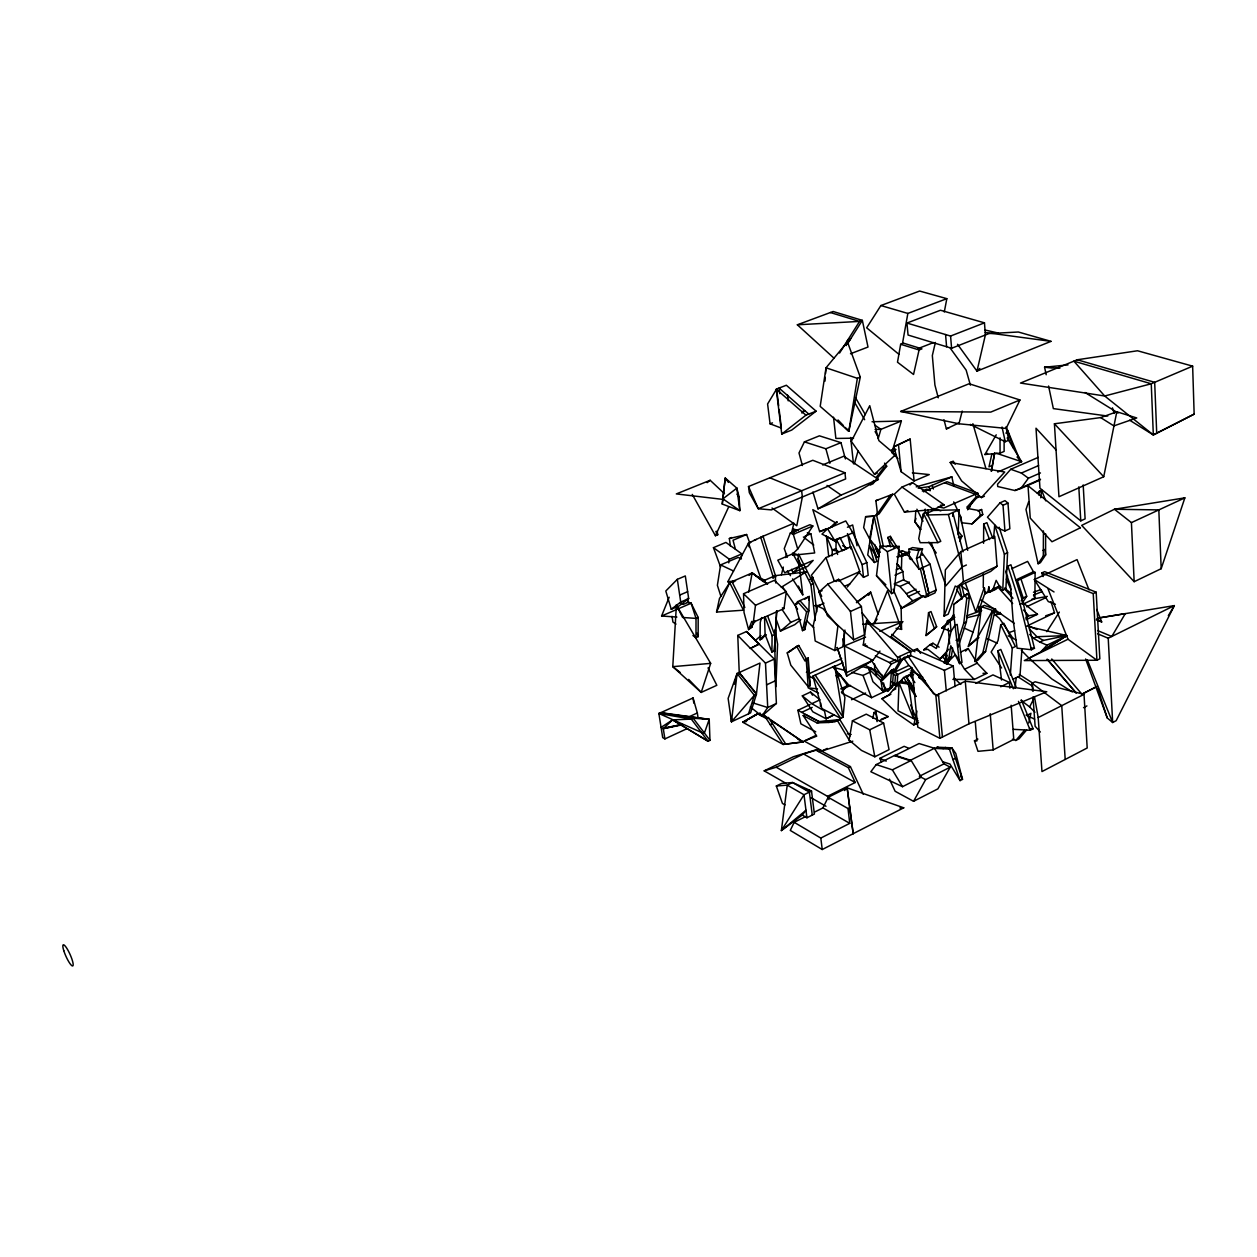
<?xml version="1.0" encoding="UTF-8"?>
<svg xmlns="http://www.w3.org/2000/svg" width="1257" height="1257" viewBox="0 0 1257 1257"><rect width="100%" height="100%" fill="white"/><g stroke="black" fill="none" stroke-linecap="round" stroke-linejoin="round"><path stroke-width="1.5" d="M687.485 602.229L691.146 603.234L698.185 617.454L698.138 636.655L695.985 637.598L696.017 618.397L691.146 603.234L687.532 601.977M983.367 574.103L983.273 587.569L984.561 588.103L985.017 593.744L995.198 589.014M983.571 543.323L983.697 524.075L986.886 522.661L992.716 538.153M1022.601 604.366L1034.888 598.568L1035.108 572.406L1033.458 571.746L1027.629 561.408L1011.696 568.745M774.359 650.922L776.685 610.745L774.359 650.922L771.908 652.037L772.097 635.712L765.104 616.967M756.305 693.518L739.163 672.542L756.415 694.32L754.341 695.278L731.464 721.801L728.133 698.389L737.089 673.485L759.982 663.067L756.415 694.32L750.602 712.86L731.464 721.801L731.527 717.967M978.92 606.518L978.842 610.399L975.699 611.876L965.376 583.075M1028.666 501.716L1025.995 509.494L1038.109 563.749L1043.31 556.034L1043.42 530.925M1038.109 563.749L1040.387 562.696L1045.604 554.966L1045.62 533.769M944.07 616.087L945.343 569.924L960.867 551.603L994.758 536.362L997.052 566.263L990.61 571.464L957.096 586.846L955.241 586.061L944.07 616.087L948.187 614.17L958.761 585.919M953.45 618.805L953.859 604.334L967.434 593.587L969.398 597.342L966.366 621.932L958.18 646.962M925.089 513.029L925.199 509.132M927.807 515.684L927.98 509.855M952.68 516.407L952.822 512.557L963.019 551.902M958.133 534.822L959.091 509.823L933.385 510.452L927.179 513.155M775.6 629.946L774.752 651.44L774.375 650.482M836.282 539.394L842.237 550.723L845.992 549.089L840.037 537.776L836.282 539.394L835.936 547.361L837.602 554.478M985.017 593.744L987.923 591.403L988.898 586.658L989.353 592.298L993.124 588.952L996.157 580.357L1001.31 589.564L1002.756 590.162L1004.39 554.164L994.696 525.017L993.58 538.53M1002.756 590.162L1005.914 588.685L1007.564 552.703L999.111 527.217M820.428 706.481L820.601 702.914M832.008 555.924L832.338 550.11L826.399 536.268L836.109 541.908M688.663 679.409L701.202 692.418L710.661 663.366L676.392 605.12L672.778 666.666L701.202 692.418L716.836 685.301L708.037 667.876M887.489 691.366L890.192 688.129L891.464 670.248L893.633 669.227L892.344 687.092L887.489 691.366L880.953 680.634L868.713 668.85L870.85 667.844L883.105 679.613L893.633 669.227M1010.345 674.993L1012.278 648.046L1000.745 624.76L1003.856 623.283L1015.373 646.538L1012.278 648.046M915.803 510.813L914.986 521.891L920.313 529.668M1021.972 648.911L1019.977 675.826L1013.283 679.11M825.001 381.138L825.283 377.32M825.582 373.518L826.022 367.798L847.469 341.904L860.291 377.163L848.821 431.245L820.192 406.388L826.022 367.798L857.353 378.31L860.291 377.163M911.152 676.156L911.828 667.781L908.858 665.487L892.501 673.249L895.471 675.559L894.843 683.949L896.948 686.762M922.512 518.575L922.795 515.071M991.254 471.234L994.696 452.661L991.537 471.265M852.419 720.811L849.103 740.106L861.501 750.445L874.809 756.793L889.06 749.643L883.608 723.058L866.246 714.149L852.419 720.811L869.734 729.798L874.809 756.793M995.245 609.441L985.614 651.503L977.852 660.224L975.071 661.575L981.434 606.722L984.262 605.403L995.638 609.174L993.376 612.803M926.048 635.492L928.546 612.678L930.997 611.546L936.638 626.74L926.048 635.492L936.638 626.74M1038.863 495.022L1039.288 491.22L1041.613 490.183L1045.73 500.836M722.256 504.057L725.242 478.021L736.838 488.14L739.132 497.143L739.839 510.656L722.256 504.057L725.242 478.021L728.447 482.437M899.179 546.402L893.931 592.566L891.637 593.603L876.49 575.737L880.073 546.198L899.179 546.402L887.363 551.619L880.073 546.198M1014.996 688.27L1016.222 677.617M1040.749 497.788L1041.613 490.183L1039.665 492.288M731.464 721.801L737.089 673.485L754.341 695.278L748.543 713.819M916.919 711.069L913.808 725.022M957.944 641.023L963.773 623.142L966.774 598.568L964.826 594.797M753.336 622.184L755.488 605.261L743.547 593.744L774.343 580.341L786.332 591.686L783.991 608.577L753.336 622.184L751.765 621.398L748.591 629.647L744.018 612.473L743.547 593.744M834.774 650.529L837.885 626.222L823.131 608.687L817.569 606.078L813.31 625.295L815.196 641.007L834.774 650.529L842.74 646.868L844.94 630.04M804.81 629.616L808.895 610.823L809.288 596.447L797.598 601.632L795.241 604.68L802.516 630.653L804.81 629.616L805.8 622.246M808.785 600.123L809.288 596.447L804.873 599.149M866.607 620.989L863.26 645.03L898.001 661.575L910.854 655.51L910.445 651.393L866.607 620.989L897.592 657.442L898.001 661.575M952.649 648.078L951.329 656.72L947.149 663.916M741.441 558.925L738.173 557.432L720.591 564.912L717.386 585.338L720.889 596.305M728.761 562.885L729.343 559.239L741.85 553.913L725.918 542.411L713.442 547.659L720.622 567.033M844.94 427.333L848.821 431.245L857.353 378.31M1028.745 723.011L1030.96 713.206M741.253 557.558L741.85 553.913M1000.745 624.76L998.027 640.661L991.144 652.037L1001.593 668.001M900.656 344.277L897.498 362.205L913.54 374.476L919.071 349.98L921.947 348.865L903.516 343.161L900.656 344.277L919.071 349.98M748.748 592.031L752.142 572.941L767.65 584.002M902.385 344.025L907.853 313.433L946.835 298.663L944.29 311.972M878.407 499.61L875.909 500.663C877.527 516.517 879.994 515.826 865.617 516.674L863.653 527.579L869.593 538.813L876.883 557.401L879.35 556.317L874.699 544.501M979.549 606.55L978.842 610.399L985.394 591.906M923.486 513.5L918.741 538.64L920.203 542.694L937.879 542.615L940.786 541.327L926.393 512.243L923.486 513.5L937.879 542.615M875.909 500.663L892.831 494.205L879.052 513.956L873.945 516.218L867.723 554.95L874.416 562.492L876.867 561.408L873.426 549.482M865.617 516.674L873.945 516.218L869.593 538.813L880.199 552.357M1103.725 476.733L1116.813 411.777L1136.752 417.968L1113.859 425.887L1100.645 417.591L1054.419 423.782L1058.96 496.735L1103.725 476.733L1054.419 423.782M872.829 718.313L873.992 712.546L875.94 711.603L877.355 720.512M944.243 663.303L950.983 631.611L954.739 625.546L957.174 624.399L961.982 662.455L959.578 663.617L950.779 645.752L948.909 657.867L945.578 663.633M716.553 612.065L729.688 582.62L743.453 610.195L716.553 612.065L719.475 598.473L729.688 582.62L752.142 572.941L767.257 583.798M877.04 721.628L875.94 711.603M802.516 630.653L806.585 611.845L797.598 601.632M991.93 453.856L988.992 466.803L991.757 465.624M975.071 661.575L982.817 652.839L992.794 610.509L981.434 606.722L968.314 646.302L978.952 637.582M935.381 342.438L932.333 355.574L934.909 385.003L938.256 397.809M734.497 684.264L737.089 673.485M781.477 574.7L783.315 567.064M785.609 557.542L786.536 553.724M791.596 532.748L793.89 523.226L760.705 537.242L773.495 577.906M945.39 662.69L947.275 655.117M958.981 423.782L1006.134 428.401L1019.946 399.977L969.116 383.746L900.656 411.463L958.981 423.782L962.202 411.055M917.531 718.501L916.133 723.828M915.96 518.34L914.986 521.891L920.925 529.386M854.383 463.786L858.044 450.996M748.591 629.647L751.922 627.149L753.87 620.471M878.187 438.63L880.906 429.344L901.363 421.016L891.842 452.52L897.954 458.585M761.663 617.533L760.249 622.309L760.061 639.829L766.314 634.738M928.923 593.351L922.842 567.693L919.181 569.342L916.51 558.344L918.836 550.519L922.528 548.885L920.171 556.71L928.923 593.351L927.635 596.289M1161.185 568.698L1184.864 497.851L1114.44 509.258L1081.696 525.379L1134.16 581.692L1161.185 568.698L1158.828 509.902L1114.44 509.258L1131.426 522.613L1134.16 581.692M1081.931 694.178L1097.251 686.353L1081.931 694.178L1051.748 658.982M680.226 725.226L663.272 728.667L661.072 727.379L672.605 719.884L708.084 741.237L709.969 740.357L709.215 719.35L693.188 718.234L691.303 719.114L658.872 713.473L660.726 712.625L709.215 719.35L704.721 732.171L702.836 733.051L658.872 713.473L662.706 737.623L664.906 738.912L686.982 728.683M975.699 611.876L984.184 587.82M1007.595 576.083L1006.433 579.336L1011.021 589.643M791.643 569.311L792.884 572.768L807.764 566.279L813.185 560.386L784.729 572.752L777.8 560.213L792.884 553.724L797.724 549.042L812.855 525.992L809.885 524.735L790.339 533.031L784.258 548.602L787.338 557.228M1007.894 566.153L1005.71 571.699L1010.581 586.375L1013.001 618.9L1017.117 648.172L1031.478 649.743L1034.464 648.298L1023.135 602.92L1010.927 564.754L1007.894 566.153L1020.134 604.334L1031.478 649.743M676.894 617.061L661.591 616.009L669.164 597.248M954.896 617.25L947.558 620.691L936.308 648.502L930.164 644.574L923.706 649.838L927.902 649.35L940.063 658.857L946.6 653.404M959.688 541.358L961.951 536.048L957.583 530.407M925.215 597.405L926.488 594.451L920.313 568.62L930.07 564.22L936.198 590.02L934.909 592.958L925.215 597.405L920.595 595.378L907.821 581.944L903.72 580.168L902.84 571.259L897.152 563.827M692.261 494.394L715.422 535.718L728.761 506.697M806.02 816.374L794.188 822.314L790.276 830.421L822.235 849.528L903.736 807.811L847.155 787.825L828.19 797.284L822.926 807.905L814.473 812.148M845.411 458.931L840.964 442.653L819.407 435.833L804.417 441.867L798.996 452.976L802.406 465.546M1034.967 712.263L1029.64 706.921L1033.961 698.389M733.648 582.4L727.819 581.74L748.528 543.04L763.046 536.252L775.82 576.9M806.161 658.888L804.983 661.025L796.687 646.397L787.243 652.917L790.826 665.204L808.157 686.668L810.168 685.725L808.204 657.945L806.161 658.888L808.157 686.668M889.485 779.151L895.125 791.266L913.556 801.306L925.639 779.623L950.245 767.147L943.944 763.879L934.438 748.276L919.087 743.547L894.607 755.708L909.848 760.579L934.438 748.276M950.245 767.147L937.895 788.862L913.556 801.306M1004.107 439.934L1004.123 451.42L1000.069 453.164L984.907 454.515L996.22 434.812M1005.977 433.209L1007.611 430.397L1013.189 447.822M945.924 662.91L948.909 657.867L951.329 656.72L946.757 664.356M871.29 660.271L883.09 677.712L891.197 664.12L903.045 658.527L904.207 659.548M1168.334 615.663L1174.337 605.607L1098.838 617.973L1125.282 613.636L1111.785 636.482L1097.581 630.558M816.092 411.165L805.941 415.187L776.26 389.151L781.744 434.042L791.721 430.067L816.092 411.165L786.348 385.255L776.622 389.01L767.603 403.968L770.07 423.813L781.383 428.087M893.413 671.741L900.688 659.642M903.045 658.527L894.843 672.134L897.812 674.443L897.184 682.834L897.859 682.41M967.623 509.808L972.871 501.26M839.582 353.044L859.552 321.415L862.349 320.362L868.006 347.042L850.486 353.767M847.469 343.884L862.349 320.362L833.155 311.5L797.347 324.793L834.067 358.245M946.835 298.663L919.621 291.043L880.89 305.545L866.67 327.81L898.881 354.285M868.603 595.362L870.661 592.141L878.203 614.28M1046.814 631.658L1059.352 612.08M1021.218 600.909L1023.167 597.939L1026.702 596.274L1020.967 578.99M1022.789 602.213L1026.702 596.274M811.205 580.938L813.358 577.701M877.072 619.135L873.851 623.833L887.505 590.649L901.568 629.411L896.021 628.296M1038.203 457.391L1010.754 469.285L997.539 484.196L997.728 486.538L1014.918 490.529L1020.888 488.486L1028.415 478.21L1040.466 472.946M876.239 764.57L870.834 771.735L902.51 786.693L921.271 777.187L911.152 760.454L894.937 755.284L876.239 764.57L892.36 769.85L902.51 786.693M879.979 651.079L872.798 660.349L846.699 676.125L837.162 647.481M890.742 637.173L902.715 621.728L862.711 624.258M873.756 480.535L870.315 484.935L872.955 483.819L886.704 466.206L884.535 463.126M876.035 477.597L884.032 467.321L886.704 466.206M802.265 815.039L805.973 810.278L781.367 830.594L787.228 785.122L792.57 782.514L811.519 791.03L814.395 814.017L806.931 817.773L802.265 815.039L781.367 830.594L803.993 794.754L811.519 791.03L805.91 789.6M847.297 587.05L859.804 571.558L851.036 546.669L825.975 557.589L811.378 575.235L821.717 596.305M749.203 628.861L755.253 621.257M914.892 682.63L909.675 674.648L903.579 677.539L889.17 694.728L881.974 698.782L896.712 713.175L913.729 725.006L918.568 722.586M907.271 677.492L909.675 674.648M1012.435 739.163L1015.797 740.467L1024.502 730.286M1026.576 730.05L1019.113 738.786L1015.797 740.467M966.413 565.006L962.014 567.001L945.893 585.793L931.453 543.228M1000.038 502.831L987.468 517.208L998.215 528.364L1004.94 530.973L1009.858 528.757L1007.973 503.083L1004.987 500.647L1000.038 502.831L1003.023 505.267L1004.94 530.973M953.702 501.889L961.134 517.538L961.574 522.755L971.96 523.918L980.35 515.543L979.203 510.593L967.356 508.425L967.23 506.964L975.228 497.866L978.747 497.222L977.82 493.2L947.008 481.714L923.486 491.817M967.23 506.964L969.634 505.911L977.632 496.814L978.747 497.222M940.063 658.857L948.736 649.24M981.403 497.599L1004.752 472.019L950.198 462.466L961.668 480.96L981.403 497.599L984.42 496.264M1037.339 493.325L1039.288 491.22M1028.493 626.583L1066.832 635.555L1047.065 645.187L1040.827 651.849L1028.98 658.149L1021.328 650.293M1061.034 635.052L1066.832 635.555L1040.827 651.849L1045.258 649.068M841.373 692.183L847.564 685.599L839.472 674.239L836.062 675.842M760.061 639.829L765.104 634.502L764.539 617.203M844.531 790.543L847.155 787.825L853.189 833.69L847.155 787.825M901.143 552.122L902.447 550.802L906.533 552.499L910.162 552.027M677.334 579.336L665.801 590.994L671.254 609.268L679.141 605.874L688.679 598.631L685.316 575.942L677.334 579.336L680.728 602.04L671.254 609.268M980.287 509.981L981.607 509.525L982.754 514.49L971.96 523.918M883.608 682.928L884.614 689.574L882.477 690.596L880.953 680.634L891.464 670.248M947.621 662.313L955.54 654.52M965.517 651.095L968.173 648.486L977.192 663.193L986.886 673.312L974.254 679.456L952.885 679.393M827.593 528.741L821.968 534.115L834.758 540.62L852.906 532.779L845.757 520.964L827.593 528.741L834.758 540.62M835.386 522.676L829.95 527.861L819.658 531.632L812.823 509.651L835.386 522.676L837.288 521.859L831.851 527.044M979.832 368.442L976.972 371.145L957.52 344.277M792.884 572.768L799.798 566.2L792.884 553.724M664.906 738.912L663.272 728.667L672.605 719.884L691.303 719.114L708.084 741.237L672.605 719.884M968.314 646.302L977.475 637.676L992.417 610.776L995.638 609.174M772.678 578.047L775.223 575.659L806.177 571.904L781.304 587.255M902.007 487.056L894.324 494.205L904.427 512.102L933.621 509.509L944.196 504.905L912.519 482.578L902.007 487.056L933.621 509.509M951.298 631.391L941.87 628.076L950.088 620.455L953.764 614.469L959.578 663.617M874.448 474.266L895.503 454.767L878.863 440.626L869.75 405.681L851.319 441.333L874.448 474.266L877.292 473.072M909.942 484.966L912.519 482.578M818.998 592.063L827.734 584.144L838.639 579.32L861.391 606.518L864.455 634.816L853.629 639.813L827.389 615.663L818.998 592.063L822.094 590.68M836.125 581.582L838.639 579.32M739.289 673.941L737.765 635.413L746.532 631.517L774.296 659.092L776.402 703.464L761.852 716.097L750.335 706.968M961.951 598.363L953.859 604.334M964.7 595.975L967.434 593.587M755.221 640.551L761.035 635.618M775.773 618.24L780.408 631.093L790.779 622.388L799.436 618.507M800.803 619.622L794.817 624.619L780.408 631.093M957.096 586.846L963.412 581.677L997.052 566.263M930.384 645.36L932.977 643.254L939.12 647.166M749.093 575.392L752.142 572.941L763.502 581.771M776.229 767.241L803.553 753.996L816.029 750.193L848.318 767.65L855.216 782.498L827.499 796.325L776.229 767.241L764.209 770.855L785.908 783.3M863.292 794.345L850.408 766.613L818.103 749.188L793.387 756.745L764.209 770.855M707.188 482.641L710.174 480.284L724.488 493.702M801.84 413.003L804.841 410.646L802.406 411.605M781.744 434.042L805.941 415.187M1025.665 618.145L1028.745 615.773L1037.496 614.296L1022.287 602.229M856.583 602.716L870.661 592.141L856.426 602.229M891.842 452.52L895.974 449.487M937.329 747.208L951.863 747.836L955.791 753.493L962.501 779.356L960.065 780.613L949.962 764.036L942.671 761.742M809.775 579.461L812.886 577.214M887.568 689.072L883.2 692.151L881.895 688.726M891.936 685.992L902.416 680.32M895.722 683.855L885.525 691.036L871.541 697.714L848.554 684.766L833.061 667.2L842.991 662.58M807.01 660.082L798.729 645.47L787.243 652.917M893.114 589.203L901.285 608.404L912.786 600.799L924.005 595.661M922.559 596.619L912.425 603.297L901.285 608.404M1044.19 650.199L1066.832 635.555L1036.946 636.733L1033.568 638.352L1029.719 634.392M1045.478 648.533L1066.832 635.555L1043.294 640.442L1039.916 642.091L1033.568 638.352M812.918 492.021L817.993 508.849L841.059 495.085L878.392 479.388L843.808 456.228L822.612 464.933M878.392 479.388L854.823 493.325L817.993 508.849M770.902 720.292L803.003 741.929L783.142 744.427L742.808 722.272L757.484 713.725L766.236 718.485L783.142 744.427L803.003 741.929L762.575 714.29M758.034 713.662L742.808 722.272L746.517 721.471M742.808 722.272L757.971 713.662M890.867 694.273L881.974 698.782M914.106 481.022L901.096 471.674L893.79 446.816L910.162 439.086L914.106 481.022L929.253 474.58L912.362 472.836M896.822 556.804L902.243 556.097L908.67 553.017M1129.587 420.184L1153.329 434.922L1194.15 414.134L1192.642 366.148L1137.522 350.766L1077.249 359.769L1020.495 383.055L1104.699 396.002L1151.255 383.778L1192.642 366.148M1153.329 434.922L1151.255 383.778L1073.871 361.152L1104.699 396.002L1153.329 434.922L1194.15 414.134M1083.518 707.675L1086.928 705.931M1013.409 729.327L1030.221 730.254L1033.097 728.793L1021.36 699.929M977.883 739.085L974.474 740.813L977.993 751.325L993.171 749.895L1013.771 739.415L1011.162 705.256M794.188 822.314L820.805 838.073L849.748 823.351L848.019 808.55L828.19 797.284M943.944 763.879L919.354 776.307L925.639 779.623M952.979 759.621L955.43 758.38M1038.188 717.574L1084.021 694.383L1087.195 747.978L1041.974 771.562L1038.188 717.574L1034.448 696.629M1026.906 715.39L1030.253 713.693M848.019 808.55L850.141 807.481M943.064 748.622L945.5 747.396M948.894 749.031L951.345 747.805M937.785 746.862L934.894 748.418L949.412 749.062L951.863 747.836L962.501 779.356L960.474 776.056M892.36 769.85L911.152 760.454M939.89 738.315L968.958 723.828L1046.767 691.743L965.282 681.215L935.884 695.498L939.89 738.315L917.799 727.143L912.032 668.598L935.884 695.498M893.79 446.816L910.162 439.086M881.424 761.836L879.821 758.38L904.129 746.328L908.968 748.339M1097.581 633.779L1108.218 638.226L1174.337 605.607L1116.153 720.701L1112.665 722.508L1107.244 717.951L1085.624 658.982M848.318 767.65L850.408 766.613M1000.713 686.762L1009.418 682.472L1009.858 688.16M943.991 419.744L946.38 428.873L959.232 422.776M784.981 804.92L782.435 803.427L776.323 786.018L781.634 783.425L792.57 782.514L809.367 792.099L812.258 815.086M869.734 729.798L883.608 723.058M815.95 735.408L804.166 741.064L822.188 750.885L852.796 741.174M975.621 683.368L992.983 674.899L1009.418 682.472M1041.707 572.988L1093.229 593.603L1096.937 660.255L1067.994 639.247L1024.282 660.585L1096.937 660.255L1099.844 658.809L1096.183 592.188L1044.63 571.636L1041.707 572.988L1043.121 576.57M816.029 750.193L818.103 749.188M879.68 720.701L888.18 716.569L841.986 693.283M818.48 751.545L820.68 750.429M822.188 750.885L827.263 748.418M956.546 656.154L964.575 669.274L977.192 663.193M982.817 652.839L985.614 651.503M1001.546 680.037L997.901 650.843L1000.808 649.429L1016.222 687.312M1093.229 593.603L1096.183 592.188M892.847 690.344L895.864 688.899M1026.765 626.112L1054.497 612.835L1051.009 601.647M849.968 736.099L839.755 719.491L819.203 721.769L805.47 714.495L803.207 715.579L816.924 722.854L828.709 722.445L837.131 720.544M908.607 684.059L913.588 718.627L899.006 682.708L908.607 684.059L910.822 682.991L901.206 681.655L899.006 682.708L898.017 710.818L913.588 718.627L915.787 717.558L910.681 704.988M840.744 718.36L843.054 717.26L844.908 697.651L834.727 666.021L812.902 676.172L821.889 708.555L840.744 718.36L812.902 676.172M834.837 721.644L839.755 719.491L834.837 721.644L828.709 722.445M909.895 655.258L944.4 670.342L953.262 666.1L955.084 686.605M1026.341 616.92L1028.745 615.773L1023.497 609.928M1026.073 619.748L1037.496 614.296M960.285 652.257L968.173 648.486M816.924 722.854L819.187 721.628L830.987 721.345M826.1 718.768L834.255 714.73L826.1 718.768L812.839 711.792L802.327 695.859L810.482 692.041L820.004 699.803L811.833 703.653L802.327 695.859M890.192 688.129L892.344 687.092M818.496 722.681L820.774 721.597M883.09 677.712L886.232 676.219M880.953 680.634L883.105 679.613M895.471 675.559L911.828 667.781M851.555 699.725L865.617 693.031M815.73 731.81L800.882 723.843L797.896 710.284L810.137 704.501M843.431 688.773L850.486 685.442M770.305 724.739L772.489 723.702M797.896 710.284L801.699 712.358L812.211 707.377M956.027 640.284L958.462 639.137M1026.655 606.754L1045.777 597.703M766.236 718.485L768.42 717.464L785.326 743.374M897.592 657.442L910.445 651.393M909.958 652.084L917.359 648.612L920.58 653.373M875.359 655.808L889.39 662.518L895.707 659.548M851.775 672.338L863.009 675.433L869.687 672.275M930.164 644.574L932.977 643.254M1013.111 638.525L999.614 618.57L995.12 614.846L1000.289 612.41M840.729 688.836L847.564 685.599M923.706 649.838L926.503 648.502M1020.134 604.334L1023.135 602.92M837.256 676.942L840.682 675.339M941.87 628.076L952.523 619.308L950.088 620.455L951.046 631.265M963.773 623.142L966.366 621.932M1055.409 604.287L1048.275 601.569L1034.338 579.571L1077.06 559.616L1089.018 589.894M776.402 703.464L767.728 707.518L761.852 716.097L759.857 712.86M808.44 674.003L841.64 658.589M993.124 588.952L999.818 585.856L996.015 589.203L989.353 592.298M1033.458 571.746L1015.782 579.964L1017.416 580.64L1035.108 572.406M1001.31 587.098L998.906 588.213L1012.655 603.549M865.554 643.961L863.26 645.03L867.079 645.862M806.381 672.291L808.408 671.348L808.204 657.945M966.774 598.568L969.398 597.342M1131.426 522.613L1184.864 497.851M663.272 728.667L680.21 724.755M688.867 716.867L697.336 712.97L693.047 697.949L658.872 713.552M1043.31 556.034L1045.604 554.966L1045.164 551.147M766.581 684.845L775.333 680.807M1042.933 550.393L1045.227 549.34M753.084 702.962L767.728 707.518L765.482 663.099L774.296 659.092M1004.39 554.164L1007.564 552.703M1056.226 450.085L1036.004 428.213L1039.963 488.203L1080.769 520.854L1085.105 518.874L1083.188 484.935M926.488 594.451L936.198 590.02M903.783 579.666L894.198 583.986L899.886 586.469L906.391 593.618L916.007 589.234M796.687 646.397L798.729 645.47M906.391 593.618L908.292 596.509L919.496 591.403M789.113 651.629L791.14 650.702M853.629 639.813L850.47 611.452L861.391 606.518M750.429 648.392L759.165 644.055L750.429 648.392L737.765 635.413M899.886 586.469L909.487 582.132M894.984 575.219L902.997 571.621M772.097 635.712L774.579 634.596L767.587 615.867M916.51 558.344L920.171 556.71M896.272 569.814L901.08 567.661M817.569 606.078L823.979 603.219M806.585 611.845L808.895 610.823L799.908 600.61M902.243 556.097L908.732 553.221M795.241 604.68L797.535 603.643M917.091 550.283L920.784 548.649M749.816 628.091L751.922 627.149M858.672 571.982L863.512 577.356L868.194 575.282L866.843 562.586L852.183 531.585M844.531 586.265L849.842 583.908M958.431 537.619L961.951 536.048M1003.023 505.267L1007.973 503.083M980.35 515.543L982.754 514.49M899.211 552.232L902.447 550.802M919.181 569.342L910.885 558.438L910.508 559.506L909.534 558.438L908.874 549.215L912.551 547.581L922.528 548.885M838.403 581.048L859.804 571.558M901.678 554.651L906.533 552.499M815.227 620.518L810.938 584.646L813.373 583.578L798.556 554.101M977.883 511.033L981.607 509.525M863.512 577.356L862.145 564.66L866.843 562.586M926.456 514.993L948.391 514.506L959.091 509.823M967.356 508.425L969.76 507.372L969.634 505.911M886.028 546.905L888.463 545.837M1014.918 490.529L1040.545 479.263M755.488 605.261L786.332 591.686M1020.888 488.486L1039.728 480.205M698.185 617.454L696.017 618.397L682.63 617.47M890.569 546.842L887.866 537.415L890.317 536.346L896.76 546.748M835.748 548.633L832.338 550.11L838.058 551.21M763.313 580.844L775.223 575.659L775.773 582.997M1010.754 469.285L1021.375 473.056L1038.581 465.561M977.82 493.2L943.756 508.048L938.068 506.744M661.591 616.009L691.146 603.234M904.427 512.102L907.915 510.593M997.728 472.035L1021.627 461.712L1007.171 437.923M680.728 602.04L688.679 598.631M918.207 488.219L928.97 486.679L951.863 476.874L953.906 486.286M679.691 595.095L687.642 591.686M922.324 491.016L926.786 489.099L930.196 490.764M847.422 527.233L852.67 524.97L857.054 545.758M984.907 454.515L987.593 453.368M892.831 494.205L890.333 495.274L876.569 515.024L883.42 546.811M804.873 536.346L810.875 533.785L814.677 552.954L792.523 555.264M819.658 531.632L826.65 528.647M950.198 462.466L953.215 461.178L955.131 464.257M970.263 424.395L1005.254 441.726L1008.837 440.201L1006.024 427.333M790.339 533.031L793.293 534.319L812.855 525.992M754.074 540.4L756.4 539.41M749.031 546.795L748.528 543.04L750.838 542.05M749.848 543.26L746.627 534.508L733.035 540.227L735.455 549.34M730.411 546.182L729.359 538.53L731.81 537.509M715.422 535.718L717.716 534.759L717.15 530.941M946.38 428.873L949.129 427.726M1019.946 399.977L990.767 412.092L900.656 411.463M844.955 472.758L758.285 508.739L749.313 492.681L748.512 486.522L812.792 460.282L844.955 472.758L845.631 478.948L771.358 509.902L758.285 508.739L748.512 486.522M846.699 676.125L844.374 645.941L865.586 637.142M879.727 631.265L902.715 621.728M891.307 450.085L894.827 448.623M1033.505 595.095L1042.414 591.434M804.417 441.867L825.88 448.78L840.964 442.653M710.174 480.284L676.313 493.922L724.001 499.516M1051.025 341.354L976.972 371.145L985.378 334.99L984.467 322.845L940.472 310.243L906.941 323.049L908.057 335.038L951.596 348.268L988.96 333.576L1018.327 332.005L1051.025 341.354L985.299 332.508M770.07 423.813L772.474 422.871M804.166 741.064L816.736 736.146L803.207 715.579M917.83 348.676L933.558 342.548M906.941 323.049L950.575 336.043L984.467 322.845M881.283 719.224L888.18 716.569M848.051 339.626L850.816 338.573M847.359 340.726L850.141 339.673M846.747 341.684L849.512 340.631M1100.645 417.591L1116.813 411.777M966.884 615.773L981.686 610.541M1033.458 592.236L1040.859 589.612M1045.651 615.804L1054.497 612.835M1009.324 632.428L1014.572 630.684M802.547 573.003L806.177 571.904M916.212 486.868L951.863 476.874M966.759 617.753L979.612 614.704M729.359 538.53L746.627 534.508M665.126 727.803L682.378 724.503M1031.934 599.18L1047.332 596.399M995.12 614.846L1000.839 613.856M904.349 657.207L909.832 656.358M727.819 581.74L735.549 580.875M1068.01 364.891L1044.583 367.233L1046.185 374.743M940.283 505.267L944.196 504.905M710.661 663.366L672.778 666.666L680.1 672.385M776.323 786.018L787.228 785.122L803.993 794.754L806.931 817.773M797.347 324.793L859.552 321.415L830.39 312.537M814.63 605.701L820.271 605.403M899.871 807.937L903.736 807.811M872.028 421.755L901.363 421.016M875.092 429.47L880.906 429.344L874.715 425.039M853.534 438.19L835.874 438.442L833.532 417.183M982.99 673.312L986.886 673.312M1052.376 367.625L1044.583 367.233L1059.902 368.191M1029.404 728.589L1033.097 728.793M974.474 740.813L976.893 740.97L975.259 721.691M1030.866 647.905L1034.464 648.298M817.49 688.899L808.11 687.815L818.496 693.157M671.992 714.573L709.215 719.35M908.874 549.215L918.836 550.519M1107.763 416.067L1053.35 408.604L1048.574 386.025M847.438 733.774L851.209 734.434M984.969 329.994L998.341 333.074M1084.021 694.383L1035.108 681.781L1032.076 683.289L1032.626 691.099M793.576 532.842L793.104 528.993L798.431 530.438M807.324 532.827L810.875 533.785M861.548 666.367L874.699 669.918L882.445 675.308M833.061 667.2L846.165 670.798M1077.249 359.769L1154.68 382.317L1156.723 433.429M880.89 305.545L907.853 313.433M792.476 553.111L797.896 554.761L802.783 594.828L792.523 578.896M933.495 508.457L940.864 510.876M996.502 453.274L1021.627 461.712L1017.039 457.014M944.62 482.751L975.401 494.252L976.343 498.275M1096.355 619.905L1101.698 621.948L1096.764 609.472M769.85 477.801L801.62 490.749L802.359 496.986L796.797 525.772L772.002 508.017M1004.469 588.087L1005.914 588.685M905.417 554.447L909.549 556.191L912.378 559.679M879.821 758.38L886.232 761.113M994.303 611.232L999.614 613.51M1028.022 625.687L1036.899 629.474M792.209 532.245L795.162 533.518M1039.916 642.091L1047.065 645.187M915.222 649.618L953.262 666.1M964.166 628.06L972.871 632.051M986.792 638.43L997.241 643.223M720.591 564.912L733.569 571.008M1026.058 715.107L1034.621 719.145M782.404 607.807L783.991 608.577M938.539 696.079L933.385 693.581L907.538 655.337M898.001 685.489L891.747 681.781M863.606 664.56L875.328 670.452M679.974 602.716L683.337 604.397L688.553 602.15L687.469 598.473M842.693 638.839L844.374 645.941L872.798 660.349L845.741 673.014L837.193 647.544M1008.13 635.806L1016.065 639.892M808.345 675.669L813.31 678.277M801.699 712.358L820.302 722.147M797.975 739.242L803.003 741.929M910.995 670.845L922.779 677.193M910.209 672.919L913.588 674.742M918.631 677.476L925.356 681.105M803.553 753.996L855.216 782.498M810.954 797.661L825.99 806.271M822.926 807.905L849.748 823.351M765.403 580.781L760.689 578.063L748.528 543.04M842.599 545.664L847.532 548.523M811.833 703.653L824.513 711.022L826.085 718.627M1043.294 640.442L1036.946 636.733L1029.232 628.799M1084.995 392.498L1118.086 413.034M1034.338 579.571L1054.042 591.968M1096.764 618.837L1101.698 621.948M1072.252 691.884L1051.748 678.906L1028.98 658.149M1019.238 674.459L1033.285 683.462M1017.981 676.847L1032.028 685.851M882.477 690.596L872.939 681.687L868.713 668.85M675.999 624.116L672.935 622.058L672.055 616.323M692.921 635.523L695.985 637.598M762.873 714.872L766.079 717.04M827.012 485.422L841.059 495.085M915.112 718.831L918.207 720.968M960.238 585.196L968.189 590.821M980.931 599.825L1014.368 623.456M713.442 547.659L729.343 559.239M1021.375 473.056L1028.415 478.21M891.684 634.345L914.907 651.755M890.867 636.608L910.995 651.723M1021.014 700.369L1029.64 706.921M793.104 528.993L796.042 531.287M803.38 536.99L813.75 545.067M942.86 657.521L945.468 659.548M1005.553 588.952L1011.634 593.775M808.77 414.072L779.057 388.067L779.749 393.677M889.39 662.518L891.197 664.12M954.157 678.089L960.851 684.421M908.292 596.509L912.786 600.799M876.49 575.737L885.886 584.804M873.992 712.546L875.422 713.96M806.947 620.974L813.703 627.667M750.382 648.015L765.482 663.099M746.532 631.517L759.212 644.448M838.026 419.964L843.431 425.604M846.118 428.433L848.821 431.245M964.575 669.274L974.254 679.456M1040.356 732.045L1035.124 726.263L1033.034 696.959M1005.129 589.47L1013.001 598.238M827.734 584.144L850.47 611.452M897.687 548.225L903.107 554.997M898.504 553.379L901.756 557.432L901.426 569.547L896.995 563.717M862.145 612.913L870.472 623.441M736.995 494.205L739.132 497.143M950.386 348.33L966.162 370.155L970.388 385.129M930.07 564.22L921.915 552.923L922.135 555.327M928.813 542.113L936.261 553.001M903.5 657.631L908.858 665.487M782.545 587.019L797.535 609.079M782.215 609.724L790.779 622.388M815.212 675.088L843.054 717.26L834.727 666.021M810.482 692.041L812.572 695.215M916.086 696.362L905.998 676.392L914.373 689.197M787.401 570.929L790.48 575.706M709.969 740.357L693.188 718.234L660.742 712.703M905.998 676.392L914.106 689.025M903.579 677.539L915.74 696.519M887.866 537.415L894.324 547.816M876.883 557.401L869.498 545.459L874.416 562.492M837.445 720.591L850.502 742.306M956.593 589.172L962.249 598.866L959.17 585.746M855.451 397.589L865.287 414.574M875.108 431.575L878.046 436.682M854.163 401.58L864.659 419.728M715.862 531.46L717.716 534.759M916.887 509.211L922.999 521.246M676.973 608.954L676.392 605.12L682.551 617.328M797.849 558.627L810.938 584.646M798.384 586.061L802.783 594.828M731.951 581.645L744.851 607.477M875.265 547.848L879.35 556.317M847.469 533.612L862.145 564.66M827.499 796.325L829.007 799.593M1006.15 426.83L1019.741 459.779M997.901 650.843L1013.331 688.742M1018.469 701.375L1030.221 730.254M1087.289 659.799L1112.665 722.508L1108.218 638.226M1048.102 589.109L1067.994 639.247M765.104 634.502L771.908 652.037M863.009 675.433L871.541 697.714M876.663 675.04L874.699 669.918L874.589 664.042M983.697 524.075L989.542 539.583M928.546 612.678L934.171 627.887M1033.631 595.142L1034.888 598.568M825.975 557.589L834.208 580.828M932.113 485.328L933.385 489.004M928.97 486.679L930.243 490.356M949.412 749.062L960.065 780.613M1112.445 407.849L1114.299 413.412M1017.416 580.64L1023.167 597.939M1097.691 688.333L1107.244 717.951M697.085 633.182L698.138 636.655M793.293 534.319L797.724 549.042M972.871 423.719L985.959 468.688M890.317 536.346L891.386 540.117M676.392 605.12L677.476 608.907M825.88 448.78L829.887 463.299M948.391 514.506L962.014 567.001M961.558 584.646L964.198 595.881M847.894 535.529L850.832 548.869M1002.033 427.003L1005.254 441.726M960.395 516.454L967.701 550.377M874.071 516.093L880.953 547.895M1033.427 690.91L1032.076 683.289L1061.741 705.664L1065.198 759.448M775.066 629.867L777.596 644.228L775.868 686.731L774.721 645.878M697.336 712.97L698.106 718.061M693.047 697.949L693.817 703.119M762.339 637.346L762.512 638.729M820.805 838.073L822.235 849.528M808.408 671.348L810.168 685.725M776.622 389.01L778.664 405.76M779.12 409.483L781.163 426.233M787.526 394.997L788.218 400.842M813.373 583.578L816.751 611.876M826.399 536.268L828.756 556.71M850.643 437.483L853.456 463.802M899.902 656.358L900.311 660.475M887.363 551.619L891.637 593.603M898.504 444.868L901.096 471.674M938.445 694.241L942.436 737.042M944.4 670.342L946.27 690.894M947.558 620.691L947.904 624.572M948.249 628.453L949.632 643.993M965.282 681.215L968.958 723.828M945.563 334.551L946.6 346.743M960.867 551.603L963.412 581.677M950.575 336.043L951.596 348.268M990.217 713.709L993.171 749.895M1078.805 486.883L1080.769 520.854M901.096 606.094L901.568 629.411M844.248 630.841L844.374 645.941M1000.022 437.829L1000.069 453.164M847.469 341.904L846.087 345.486L847.469 341.904M736.838 488.14L722.916 498.84L739.839 510.656L736.838 488.14M1080.376 527.783L1051.968 541.751L1030.253 518.12L1028.022 485.752L1080.376 527.783M1076.055 692.937L1047.112 659.187L1076.086 692.858M63.761 950.622A11.596 2.263 65.8 0 0 72.702 965.957A11.596 2.263 65.8 0 0 67.548 949.506A11.596 2.263 65.8 0 0 63.761 950.622"/></g></svg>
